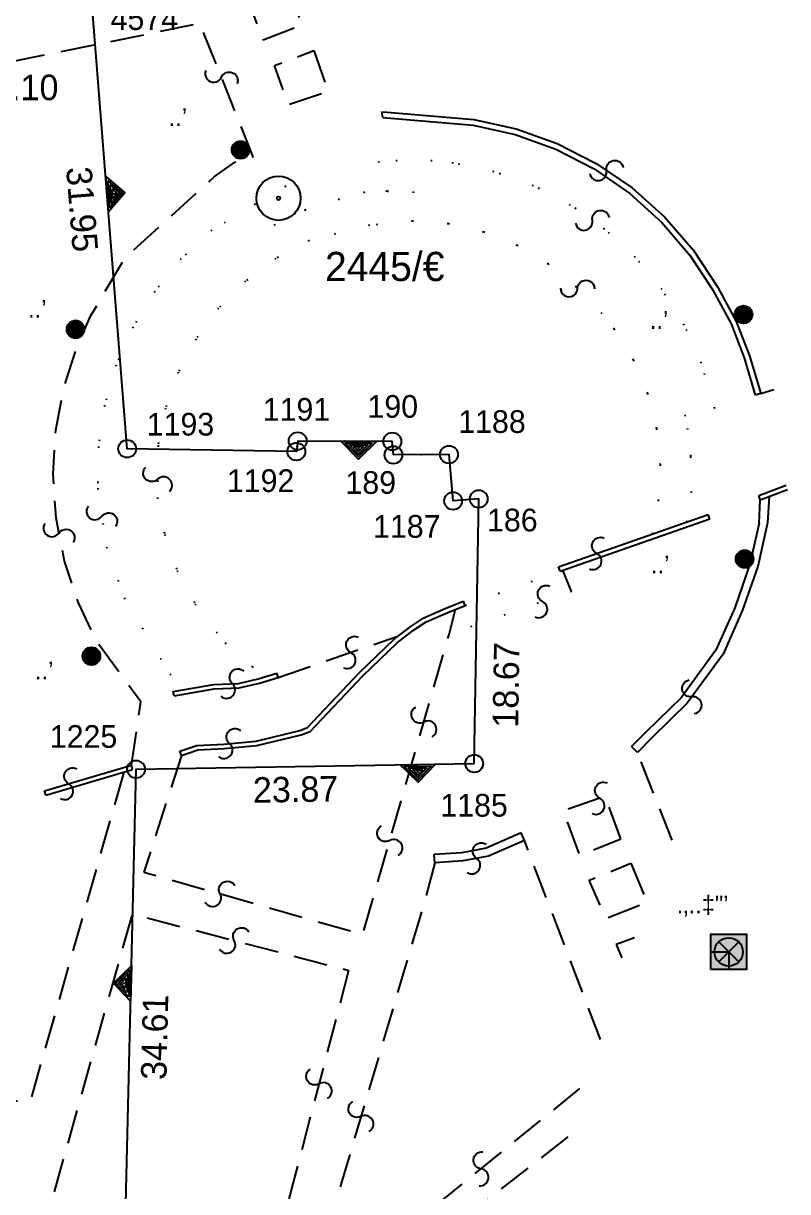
# Model space of a CAD drawing. Extents: x 160399 to 161261, y 619798 to 620526.
# Drawn here: x 160940.8 to 160994.7, y 620053.7 to 620136.1 of the extents above; entities that cross this region are included whole.
import ezdxf
from ezdxf.enums import TextEntityAlignment as Align

# ---------------------------------------------------------------- set-up
doc = ezdxf.new("R2010")
doc.units = 0
doc.header["$LTSCALE"] = 0.375
doc.header["$MEASUREMENT"] = 0
doc.linetypes.add('DOT', pattern=[6.35, 0, -6.35])
doc.linetypes.add('HIDDEN', pattern=[9.525, 6.35, -3.175])
doc.layers.get('0').update_dxf_attribs({"linetype": 'CONTINUOUS'})
for name, color, linetype in [('PCLP001', 7, 'CONTINUOUS'), ('PCLS001', 2, 'CONTINUOUS'), ('PCLS002', 2, 'CONTINUOUS'), ('PCLS007', 4, 'CONTINUOUS'), ('PH-BORP000', 3, 'DOT'), ('PH-ELCS001', 3, 'CONTINUOUS'), ('PH-FNCP000', 3, 'CONTINUOUS'), ('PH-LGTS008', 3, 'CONTINUOUS'), ('PH-RODP021', 3, 'HIDDEN'), ('PH-RODP026', 3, 'HIDDEN'), ('SRVS002', 6, 'CONTINUOUS'), ('SRVS007', 2, 'CONTINUOUS')]:
    doc.layers.add(name, color=color, linetype=linetype)
doc.styles.add('HEBTXT', font='hebtxt')

# ---------------------------------------------------------------- blocks, each defined once
blk = doc.blocks.new('ELCS001')
for p, q in [((0.566, -0.566), (-0.566, 0.566)), ((-0.566, -0.566), (0.566, 0.566))]:
    blk.add_line(p, q)
for points in [[(-1, -1), (-1, 1), (1, 1), (1, -1)], [(-1, -1), (-1, 0), (0, 0), (0, -1)]]:
    blk.add_lwpolyline(points, close=True)
blk.add_circle((0, 0), 0.8)
blk.add_solid([(-1, -1), (1, -1), (-1, 1), (1, 1)])
at = {"style": 'HEBTXT', "flags": 8}
blk.add_attdef('DESC', text='', height=1.5, dxfattribs=at).set_placement((-1.473, 2.181), align=Align.CENTER)
at = {"style": 'HEBTXT'}
blk.add_attdef('POLE_NUM', (1.28, 1.92), '', height=1.5, dxfattribs=at)
at = {"style": 'HEBTXT', "flags": 1}
blk.add_attdef('NOTE', (1.5, -3.645), '', height=1.5, dxfattribs=at)
blk = doc.blocks.new('*X11')
at = {"color": 0}
for p, q in [((-0.5, 0), (0.5, 0)), ((-0.499, 0.032), (0.499, 0.032)), ((-0.496, 0.064), (0.496, 0.064)), ((-0.491, 0.095), (0.491, 0.095)), ((-0.484, 0.127), (0.484, 0.127)), ((-0.474, 0.159), (0.474, 0.159)), ((-0.462, 0.191), (0.462, 0.191)), ((-0.448, 0.222), (0.448, 0.222)), ((-0.431, 0.254), (0.431, 0.254)), ((-0.41, 0.286), (0.41, 0.286)), ((-0.386, 0.318), (0.386, 0.318)), ((-0.358, 0.349), (0.358, 0.349)), ((-0.324, 0.381), (0.324, 0.381)), ((-0.282, 0.413), (0.282, 0.413)), ((-0.229, 0.445), (0.229, 0.445)), ((-0.152, 0.476), (0.152, 0.476)), ((-0.499, -0.032), (0.499, -0.032)), ((-0.496, -0.064), (0.496, -0.064)), ((-0.491, -0.095), (0.491, -0.095)), ((-0.484, -0.127), (0.484, -0.127)), ((-0.474, -0.159), (0.474, -0.159)), ((-0.462, -0.191), (0.462, -0.191)), ((-0.448, -0.222), (0.448, -0.222)), ((-0.431, -0.254), (0.431, -0.254)), ((-0.41, -0.286), (0.41, -0.286)), ((-0.386, -0.318), (0.386, -0.318)), ((-0.358, -0.349), (0.358, -0.349)), ((-0.324, -0.381), (0.324, -0.381)), ((-0.282, -0.413), (0.282, -0.413)), ((-0.229, -0.445), (0.229, -0.445)), ((-0.152, -0.476), (0.152, -0.476))]:
    blk.add_line(p, q, dxfattribs=at)
blk = doc.blocks.new('LGTS008')
blk.add_circle((0, 0), 0.5)
blk.add_blockref('*X11', (0, 0))
at = {"style": 'HEBTXT', "flags": 8}
blk.add_attdef('DESC', text='', height=1.5, dxfattribs=at).set_placement((-3.815, -0.648), align=Align.CENTER)
at = {"style": 'HEBTXT', "flags": 9}
blk.add_attdef('ID', (0, -2.843), '', height=1.5, dxfattribs=at)
blk = doc.blocks.new('SRVS002')
for radius in [1.25, 0.1]:
    blk.add_circle((0, 0), radius)
blk = doc.blocks.new('PCLS002')
blk.add_lwpolyline([(-0.849, -0.849, 1), (0, 0, -1), (0.849, 0.849, -1)], format="xyb")
blk = doc.blocks.new('SRVS007')
blk.add_circle((0, 0), 0.5)
at = {"style": 'HEBTXT'}
blk.add_attdef('NAME', text='', height=1.8, dxfattribs=at).set_placement((-0.011, -2.996), align=Align.CENTER)
for tag, flags, p in [('KIND', 1, (0, -6.042, -0.001)), ('HEIGHT', 1, (0, -8, -0.001)), ('SOURCE-CODE', 9, (0, -9.958, -0.001)), ('MARK-CODE', 9, (0, -11.916, -0.001))]:
    blk.add_attdef(tag, text='', height=1.8, dxfattribs=dict(at, flags=flags)).set_placement(p, align=Align.CENTER)
blk = doc.blocks.new('PCLS007')
blk.add_circle((0, 0), 0.00313)
blk = doc.blocks.new('SU93_41L')
for points in [[(-1, 0), (0, 1), (1, 0)], [(-0.759, 0.1), (0, 0.859), (0.759, 0.1)], [(-0.517, 0.2), (0, 0.717), (0.517, 0.2)], [(-0.276, 0.3), (0, 0.576), (0.276, 0.3)], [(-0.034, 0.4), (0, 0.434), (0.034, 0.4)]]:
    blk.add_lwpolyline(points, close=True)
blk = doc.blocks.new('SU93_41R')
for points in [[(1, 0), (0, -1), (-1, 0)], [(0.759, -0.1), (0, -0.859), (-0.759, -0.1)], [(0.517, -0.2), (0, -0.717), (-0.517, -0.2)], [(0.276, -0.3), (0, -0.576), (-0.276, -0.3)], [(0.034, -0.4), (0, -0.434), (-0.034, -0.4)]]:
    blk.add_lwpolyline(points, close=True)

msp = doc.modelspace()

# ---------------------------------------------------------------- linework, layer by layer
at = {"layer": 'PCLP001', "flags": 128}
msp.add_lwpolyline([(160853.24, 620018.34), (160876.05, 620028.14), (160890.41, 620021.01), (160892.95, 620030.7), (160901.54, 620062.02), (160911.754, 620059.131), (160935.3, 620052.47), (160947.92, 620048.9), (160948.726, 620083.496), (160972.593, 620083.902), (160972.906, 620102.566), (160971.101, 620102.426), (160970.812, 620105.699), (160966.89, 620105.676), (160966.812, 620106.621), (160960.132, 620106.652), (160960.038, 620105.91), (160948.101, 620106.105), (160945.586, 620137.951), (160945.216, 620142.638), (160942.638, 620160.532), (160941.941, 620165.367), (160937.543, 620195.905)], dxfattribs=at)
at = {"layer": 'PH-BORP000'}
for points in [[(160987.6, 620100.939, 32.714), (160987.934, 620102.996, 32.741), (160987.882, 620105.585, 32.827), (160987.658, 620107.44, 32.827), (160987.428, 620108.461, 32.873), (160989.583, 620108.934, 33.541), (160988.622, 620112.153, 33.455), (160987.41, 620114.837, 33.409), (160985.85, 620117.337, 33.409), (160983.971, 620119.605, 33.409), (160981.806, 620121.603, 33.409), (160979.394, 620123.295, 33.409), (160976.778, 620124.65, 33.409), (160974.005, 620125.644, 33.409), (160971.124, 620126.259, 33.409), (160969.63, 620126.423, 33.409), (160965.843, 620126.4, 33.409), (160966.448, 620124.277, 32.88), (160964.879, 620124.196, 32.88), (160963.088, 620123.707, 32.873), (160960.678, 620122.945, 32.866), (160959.968, 620122.699, 32.866), (160959.288, 620124.644, 33.641), (160954.067, 620121.528, 33.634), (160951.918, 620119.511, 33.515), (160950.057, 620117.225, 33.515), (160948.517, 620114.712, 33.515), (160947.325, 620112.015, 33.515), (160946.504, 620109.185, 33.515), (160946.067, 620106.269, 33.515), (160946.023, 620103.322, 33.515), (160946.635, 620099.178, 33.515), (160947.885, 620095.593, 33.508), (160951.113, 620090.232, 33.482), (160952.126, 620089.121, 33.482)], [(160966.448, 620124.277, 32.926), (160968.282, 620124.249, 32.893), (160968.115, 620122.157, 32.297)], [(160985.171, 620100.091, 34.17), (160985.586, 620102.419, 32.476), (160985.731, 620104.977, 32.231), (160985.482, 620107.528, 32.231), (160984.846, 620110.011, 32.231), (160983.837, 620112.366, 32.231), (160982.478, 620114.54, 32.231), (160981.613, 620115.617, 32.231), (160979.8, 620117.498, 32.237), (160977.834, 620119.127, 32.244), (160975.641, 620120.434, 32.244), (160973.272, 620121.389, 32.244), (160970.785, 620121.968, 32.244), (160968.239, 620122.158, 32.244), (160965.211, 620121.87, 32.244), (160960.959, 620120.798, 32.251), (160958.598, 620119.527, 32.244), (160956.447, 620117.924, 32.244), (160954.555, 620116.024, 32.244), (160952.961, 620113.867, 32.244), (160951.701, 620111.499, 32.244), (160950.8, 620108.973, 32.244), (160950.28, 620106.352, 32.244), (160950.231, 620102.671, 32.184), (160950.742, 620100.048, 32.277), (160951.633, 620097.528, 32.277), (160952.885, 620095.166, 32.277), (160955.003, 620092.419, 32.277), (160956.929, 620090.755, 32.231), (160957.587, 620089.946, 32.184)], [(160959.968, 620122.699, 32.297), (160958.479, 620121.956, 32.846), (160959.347, 620119.98, 32.277)], [(160971.951, 620095.059, 34.131), (160978.652, 620097.478, 34.17)], [(160979.452, 620096.046, 32.992), (160970.822, 620093.009, 33.111)]]:
    msp.add_polyline3d(points, dxfattribs=at)
at = {"layer": 'PH-FNCP000'}
for points in [[(160966.14, 620129.483, 33.237), (160966.062, 620129.893, 33.224)], [(160966.175, 620129.886, 33.237), (160972.559, 620129.326, 33.237), (160975.56, 620128.669, 33.323), (160978.453, 620127.634, 33.323), (160981.19, 620126.238, 33.323), (160983.726, 620124.502, 33.323), (160986.019, 620122.457, 33.323), (160988.032, 620120.136, 33.323), (160989.757, 620117.532, 33.323), (160991.082, 620115.092, 33.416), (160992.016, 620112.655, 33.436), (160992.809, 620110.001, 33.422)], [(160966.14, 620129.483, 33.237), (160972.51, 620128.924, 33.237), (160975.486, 620128.27, 33.323), (160978.352, 620127.237, 33.323), (160981.062, 620125.844, 33.323), (160983.568, 620124.112, 33.323), (160985.831, 620122.072, 33.323), (160987.812, 620119.757, 33.323), (160989.404, 620117.335, 33.323), (160990.714, 620114.923, 33.416), (160991.633, 620112.525, 33.436), (160992.422, 620109.885, 33.422)], [(160992.809, 620110.001, 33.422), (160992.422, 620109.885, 33.422)], [(160992.666, 620102.806, 34.17), (160994.615, 620103.543, 34.192)], [(160992.78, 620102.506, 34.17), (160994.71, 620103.235, 34.191)], [(160993.407, 620102.741, 33.482), (160993.293, 620100.882, 33.489), (160992.6, 620097.802, 33.489), (160991.51, 620094.673, 33.489), (160990.155, 620091.612, 33.489), (160987.625, 620088.163, 33.515), (160985.157, 620085.746, 33.667), (160984.103, 620084.689, 33.588)], [(160992.763, 620102.508, 34.17), (160992.666, 620102.806, 34.17)], [(160992.697, 620100.862, 33.489), (160992.78, 620102.506, 34.17)], [(160978.546, 620097.781, 34.17), (160989.107, 620101.464, 34.17)], [(160978.652, 620097.478, 34.17), (160989.213, 620101.161, 34.17)], [(160992.697, 620100.862, 33.489), (160992.045, 620097.961, 33.489), (160990.973, 620094.885, 33.489), (160989.653, 620091.903, 33.489), (160987.188, 620088.542, 33.515), (160984.751, 620086.156, 33.667), (160983.694, 620085.096, 33.588)], [(160989.213, 620101.161, 34.17), (160989.107, 620101.464, 34.17)], [(160978.652, 620097.478, 34.17), (160978.546, 620097.781, 34.17)], [(160979.452, 620096.046, 32.992), (160978.84, 620097.543, 34.17)], [(160951.824, 620084.785, 34.131), (160953.026, 620085.179, 34.131), (160954.913, 620085.277, 34.131), (160957.199, 620085.484, 34.131), (160960.283, 620086.234, 34.131), (160960.821, 620086.442, 34.131), (160964.506, 620090.325, 34.131), (160966.934, 620092.669, 34.131), (160968.113, 620093.567, 34.131), (160969.044, 620094.188, 34.131), (160970.599, 620094.858, 34.131), (160971.827, 620095.358, 34.131)], [(160951.924, 620084.48, 34.131), (160953.085, 620084.861, 34.131), (160954.936, 620084.956, 34.131), (160957.251, 620085.166, 34.131), (160960.379, 620085.927, 34.131), (160961.004, 620086.168, 34.131), (160964.734, 620090.099, 34.131), (160967.143, 620092.425, 34.131), (160968.299, 620093.305, 34.131), (160969.198, 620093.905, 34.131), (160970.723, 620094.562, 34.131), (160971.948, 620095.06, 34.131)], [(160971.948, 620095.06, 34.131), (160971.827, 620095.358, 34.131)], [(160970.822, 620093.009, 33.111), (160971.273, 620094.785, 34.131)], [(160951.354, 620088.986, 33.502), (160954.205, 620089.486, 33.998), (160955.96, 620089.558, 33.998), (160957.352, 620089.872, 34.058), (160958.66, 620090.285, 34.157)], [(160958.757, 620089.979, 34.157), (160958.66, 620090.285, 34.157)], [(160951.41, 620088.669, 33.502), (160954.239, 620089.166, 33.998), (160956.002, 620089.239, 33.998), (160957.436, 620089.561, 34.058), (160958.757, 620089.979, 34.157)], [(160951.41, 620088.669, 33.502), (160951.354, 620088.986, 33.502)], [(160984.103, 620084.689, 33.588), (160983.694, 620085.096, 33.588)], [(160951.924, 620084.48, 34.131), (160951.824, 620084.785, 34.131)], [(160942.269, 620081.98, 34.415), (160948.394, 620083.779, 34.415)], [(160942.36, 620081.672, 34.415), (160948.484, 620083.471, 34.415)], [(160948.484, 620083.471, 34.415), (160948.394, 620083.779, 34.415)], [(160942.36, 620081.672, 34.415), (160942.269, 620081.98, 34.415)], [(160975.914, 620079.006, 33.614), (160973.427, 620077.932, 33.614), (160971.715, 620077.601, 33.614), (160969.764, 620077.473, 33.614)], [(160976.143, 620078.476, 33.614), (160973.599, 620077.377, 33.614), (160971.789, 620077.027, 33.614), (160969.802, 620076.898, 33.614)], [(160976.143, 620078.476, 33.614), (160975.914, 620079.006, 33.614)], [(160969.802, 620076.898, 33.614), (160969.764, 620077.473, 33.614)]]:
    msp.add_polyline3d(points, dxfattribs=at)
at = {"layer": 'PH-RODP021', "flags": 128}
for points in [[(160959.32, 620138.725), (160960.45, 620135.982), (160957.708, 620134.931), (160956.645, 620137.773), (160959.32, 620138.725)], [(160961.264, 620134.201), (160962.287, 620131.313), (160959.479, 620130.369), (160958.488, 620133.144), (160961.264, 620134.201)], [(160982.942, 620078.601), (160981.834, 620081.582), (160978.873, 620080.566), (160980.02, 620077.426), (160982.942, 620078.601)], [(160983.65, 620076.868), (160984.787, 620074.092), (160981.885, 620072.956), (160980.708, 620075.673), (160983.65, 620076.868)]]:
    msp.add_lwpolyline(points, close=True, dxfattribs=at)
for points in [[(160986.565, 620078.496), (160984.103, 620084.689)], [(160983.909, 620071.611), (160982.619, 620071.13), (160983.241, 620069.623)]]:
    msp.add_lwpolyline(points, dxfattribs=at)
at = {"layer": 'PH-RODP026', "flags": 128}
for points in [[(160948.394, 620083.779), (160949.065, 620088.249), (160946, 620092.437), (160944.657, 620095.235), (160943.679, 620098.181), (160943.082, 620101.227), (160942.875, 620104.324), (160943.062, 620107.422), (160943.64, 620110.471), (160944.599, 620113.423), (160945.539, 620115.505), (160947.935, 620119.55), (160954.229, 620125.28), (160955.707, 620126.321), (160957.001, 620126.695), (160953.242, 620136.105), (160932.468, 620131.886)], [(160992.809, 620110.001), (160993.738, 620110.292)], [(160951.924, 620084.48), (160949.281, 620076.239), (160964.73, 620071.847), (160970.822, 620093.009)], [(160958.757, 620089.98), (160967.21, 620092.879)], [(160947.856, 620083.286), (160941.256, 620060.096), (160938.939, 620060.088), (160938.995, 620058.75), (160938.504, 620056.179), (160936.576, 620056.757)], [(160981.496, 620064.43), (160976.143, 620078.476)], [(160969.802, 620076.898), (160969.064, 620074.096), (160961.182, 620047.46)], [(160961.182, 620047.46), (160962.973, 620047.128), (160980.778, 620061.565)], [(160979.188, 620057.562), (160965.1, 620046.556), (160964.397, 620043.893)]]:
    msp.add_lwpolyline(points, dxfattribs=at)
msp.add_lwpolyline([(160963.724, 620069.313), (160958.167, 620048), (160942.667, 620052.651), (160948.477, 620073.288), (160963.724, 620069.313)], close=True, dxfattribs=at)

# ---------------------------------------------------------------- block references
at = {"layer": 'PCLS001', "xscale": 1.25, "yscale": 1.25, "zscale": 1.25}
for name, p, rotation in [('SU93_41R', (160946.683, 620124.06), 94.51583374978708), ('SU93_41L', (160964.435, 620106.632), 179.7319515050517), ('SU93_41R', (160968.604, 620083.834), 0.9751531629575517), ('SU93_41L', (160948.374, 620068.381), 88.66500919063839)]:
    msp.add_blockref(name, p, dxfattribs=dict(at, rotation=rotation))
at = {"layer": 'PCLS002'}
for p, rotation in [((160954.754, 620132.32, 33.343), 291.7751597725889), ((160981.927, 620125.734, 33.323), 325.6066982944197), ((160980.929, 620122.218, 33.409), 324.9506266868036), ((160979.883, 620117.412, 32.237), 313.9454052494292), ((160950.248, 620103.957, 32.205), 89.23734654015654), ((160946.315, 620101.342, 33.515), 278.4009109091417), ((160943.289, 620100.168, 33.343), 281.0891057070702), ((160981.237, 620098.719, 34.17), 19.22549810880389), ((160977.411, 620095.328, 33.02), 19.3875789052508), ((160963.885, 620091.739, 32.33), 18.92966970846804), ((160955.522, 620089.54, 33.998), 2.349278648900539), ((160987.952, 620088.609, 33.512), 53.73824102136199), ((160969.043, 620086.829, 33.515), 73.94023999096918), ((160955.32, 620085.314, 34.131), 5.174089620007598), ((160943.968, 620082.479, 34.415), 16.36826715054402), ((160981.45, 620081.45, 33.197), 18.93849508930829), ((160966.635, 620078.463, 33.515), 73.94023999096918), ((160972.756, 620077.214, 33.614), 10.94421970175142), ((160954.654, 620074.711, 33.515), 344.1300660962661), ((160955.653, 620071.417, 33.343), 345.3878458755152), ((160961.637, 620061.309, 33.343), 75.38645842131073), ((160964.597, 620059.001, 33.568), 73.5157082691628), ((160973.072, 620055.317, 33.72), 39.03580505106435)]:
    msp.add_blockref('PCLS002', p, dxfattribs=dict(at, rotation=rotation))
at = {"layer": 'PCLS007'}
ref = msp.add_blockref('PCLS007', (160932.417, 620133.469, 500), dxfattribs=dict(at, xscale=1.25, yscale=1.25, zscale=1.25, rotation=359.9999999999999))
ref.add_attrib('FRONT-LEN', '3.10', dxfattribs={"layer": '0', "height": 1.8, "rotation": 0, "style": 'HEBTXT'}).set_placement((160940.91, 620130.697), align=Align.CENTER)
ref = msp.add_blockref('PCLS007', (160946.843, 620122.028), dxfattribs=dict(at, xscale=1.25, yscale=1.25, zscale=1.25, rotation=274.5158658616982))
ref.add_attrib('FRONT-LEN', '31.95', dxfattribs={"layer": '0', "height": 1.8, "rotation": 274.51587, "style": 'HEBTXT'}).set_placement((160944.027, 620122.931), align=Align.CENTER)
at = {"layer": 'PCLS007', "xscale": 1.25, "yscale": 1.25, "zscale": 1.25}
for p, rotation in [((160963.472, 620106.637), 359.7323808923601), ((160954.07, 620106.008), 359.062712660503), ((160960.085, 620106.281), 82.80372618329223), ((160966.851, 620106.148), 274.7230088788828), ((160968.851, 620105.687), 0.3418509689042464), ((160970.956, 620104.062), 275.0471506674482), ((160972.003, 620102.496), 4.45478317963868)]:
    msp.add_blockref('PCLS007', p, dxfattribs=dict(at, rotation=rotation))
at = {"layer": 'PCLS007'}
ref = msp.add_blockref('PCLS007', (160972.749, 620093.234), dxfattribs=dict(at, xscale=1.25, yscale=1.25, zscale=1.25, rotation=89.04076498627374))
ref.add_attrib('FRONT-LEN', '18.67', dxfattribs={"layer": '0', "height": 1.8, "rotation": 89.04076, "style": 'HEBTXT'}).set_placement((160975.739, 620089.432), align=Align.CENTER)
ref = msp.add_blockref('PCLS007', (160960.66, 620083.699), dxfattribs=dict(at, xscale=1.25, yscale=1.25, zscale=1.25, rotation=0.9750326367829598))
ref.add_attrib('FRONT-LEN', '23.87', dxfattribs={"layer": '0', "height": 1.8, "rotation": 0.97503, "style": 'HEBTXT'}).set_placement((160959.998, 620081.181), align=Align.CENTER)
ref = msp.add_blockref('PCLS007', (160948.323, 620066.198), dxfattribs=dict(at, xscale=1.25, yscale=1.25, zscale=1.25, rotation=88.66505475551244))
ref.add_attrib('FRONT-LEN', '34.61', dxfattribs={"layer": '0', "height": 1.8, "rotation": 88.66505, "style": 'HEBTXT'}).set_placement((160950.936, 620064.58), align=Align.CENTER)
at = {"layer": 'PH-ELCS001'}
ref = msp.add_blockref('ELCS001', (160990.55, 620070.612, -10), dxfattribs=dict(at, xscale=1.25, yscale=1.25, zscale=1.25))
ref.add_attrib('DESC', '.‚..‡"’', dxfattribs={"layer": '0', "height": 1.25, "style": 'HEBTXT', "flags": 8}).set_placement((160988.709, 620073.339), align=Align.CENTER)
at = {"layer": 'PH-LGTS008'}
ref = msp.add_blockref('LGTS008', (160956.105, 620127.192, 33.234), dxfattribs=dict(at, xscale=1.25, yscale=1.25, zscale=1.25))
ref.add_attrib('DESC', '..’', dxfattribs={"layer": '0', "height": 1.25, "style": 'HEBTXT', "flags": 8}).set_placement((160951.678, 620128.874), align=Align.CENTER)
ref = msp.add_blockref('LGTS008', (160944.46, 620114.534, 33.36), dxfattribs=dict(at, xscale=1.25, yscale=1.25, zscale=1.25))
ref.add_attrib('DESC', '..’', dxfattribs={"layer": '0', "height": 1.25, "style": 'HEBTXT', "flags": 8}).set_placement((160941.757, 620115.358), align=Align.CENTER)
ref = msp.add_blockref('LGTS008', (160991.594, 620115.578, 33.439), dxfattribs=dict(at, xscale=1.25, yscale=1.25, zscale=1.25))
ref.add_attrib('DESC', '..’', dxfattribs={"layer": '0', "height": 1.25, "style": 'HEBTXT', "flags": 8}).set_placement((160985.633, 620114.565), align=Align.CENTER)
ref = msp.add_blockref('LGTS008', (160991.676, 620098.333, 33.141), dxfattribs=dict(at, xscale=1.25, yscale=1.25, zscale=1.25))
ref.add_attrib('DESC', '..’', dxfattribs={"layer": '0', "height": 1.25, "style": 'HEBTXT', "flags": 8}).set_placement((160985.715, 620097.32), align=Align.CENTER)
ref = msp.add_blockref('LGTS008', (160945.575, 620091.476, 33.326), dxfattribs=dict(at, xscale=1.25, yscale=1.25, zscale=1.25))
ref.add_attrib('DESC', '..’', dxfattribs={"layer": '0', "height": 1.25, "style": 'HEBTXT', "flags": 8}).set_placement((160942.241, 620089.84), align=Align.CENTER)
at = {"layer": 'SRVS002'}
ref = msp.add_blockref('SRVS002', (160958.78, 620123.78, 1000), dxfattribs=dict(at, xscale=1.25, yscale=1.25, zscale=1.25))
ref.add_attrib('NAME', '2445/€', dxfattribs={"layer": '0', "height": 2.06, "style": 'HEBTXT'}).set_placement((160966.274, 620117.936), align=Align.CENTER)
at = {"layer": 'SRVS007'}
ref = msp.add_blockref('SRVS007', (160945.586, 620137.951, 1000), dxfattribs=dict(at, xscale=1.25, yscale=1.25, zscale=1.25))
ref.add_attrib('NAME', '4574', dxfattribs={"layer": '0', "height": 1.6, "style": 'HEBTXT'}).set_placement((160949.312, 620135.649), align=Align.CENTER)
ref = msp.add_blockref('SRVS007', (160966.812, 620106.621, 1000), dxfattribs=dict(at, xscale=1.25, yscale=1.25, zscale=1.25))
ref.add_attrib('NAME', '190', dxfattribs={"layer": '0', "height": 1.6, "style": 'HEBTXT'}).set_placement((160966.845, 620108.294), align=Align.CENTER)
ref = msp.add_blockref('SRVS007', (160960.132, 620106.652, 1000), dxfattribs=dict(at, xscale=1.25, yscale=1.25, zscale=1.25))
ref.add_attrib('NAME', '1191', dxfattribs={"layer": '0', "height": 1.6, "style": 'HEBTXT'}).set_placement((160960.047, 620108.087), align=Align.CENTER)
ref = msp.add_blockref('SRVS007', (160948.101, 620106.105, 1000), dxfattribs=dict(at, xscale=1.25, yscale=1.25, zscale=1.25))
ref.add_attrib('NAME', '1193', dxfattribs={"layer": '0', "height": 1.6, "style": 'HEBTXT'}).set_placement((160951.861, 620107.039), align=Align.CENTER)
ref = msp.add_blockref('SRVS007', (160970.812, 620105.699, 1000), dxfattribs=dict(at, xscale=1.25, yscale=1.25, zscale=1.25))
ref.add_attrib('NAME', '1188', dxfattribs={"layer": '0', "height": 1.6, "style": 'HEBTXT'}).set_placement((160973.846, 620107.224), align=Align.CENTER)
ref = msp.add_blockref('SRVS007', (160960.038, 620105.91, 1000), dxfattribs=dict(at, xscale=1.25, yscale=1.25, zscale=1.25))
ref.add_attrib('NAME', '1192', dxfattribs={"layer": '0', "height": 1.6, "style": 'HEBTXT'}).set_placement((160957.517, 620103.056), align=Align.CENTER)
ref = msp.add_blockref('SRVS007', (160966.89, 620105.676, 1000), dxfattribs=dict(at, xscale=1.25, yscale=1.25, zscale=1.25))
ref.add_attrib('NAME', '189', dxfattribs={"layer": '0', "height": 1.6, "style": 'HEBTXT'}).set_placement((160965.291, 620102.924), align=Align.CENTER)
ref = msp.add_blockref('SRVS007', (160972.906, 620102.566, 1000), dxfattribs=dict(at, xscale=1.25, yscale=1.25, zscale=1.25))
ref.add_attrib('NAME', '186', dxfattribs={"layer": '0', "height": 1.6, "style": 'HEBTXT'}).set_placement((160975.282, 620100.28), align=Align.CENTER)
ref = msp.add_blockref('SRVS007', (160971.101, 620102.426, 1000), dxfattribs=dict(at, xscale=1.25, yscale=1.25, zscale=1.25))
ref.add_attrib('NAME', '1187', dxfattribs={"layer": '0', "height": 1.6, "style": 'HEBTXT'}).set_placement((160967.832, 620099.831), align=Align.CENTER)
ref = msp.add_blockref('SRVS007', (160948.726, 620083.496, 1000), dxfattribs=dict(at, xscale=1.25, yscale=1.25, zscale=1.25))
ref.add_attrib('NAME', '1225', dxfattribs={"layer": '0', "height": 1.6, "style": 'HEBTXT'}).set_placement((160945.021, 620085.01), align=Align.CENTER)
ref = msp.add_blockref('SRVS007', (160972.593, 620083.902, 1000), dxfattribs=dict(at, xscale=1.25, yscale=1.25, zscale=1.25))
ref.add_attrib('NAME', '1185', dxfattribs={"layer": '0', "height": 1.6, "style": 'HEBTXT'}).set_placement((160972.58, 620080.157), align=Align.CENTER)

doc.saveas('drawing.dxf')
